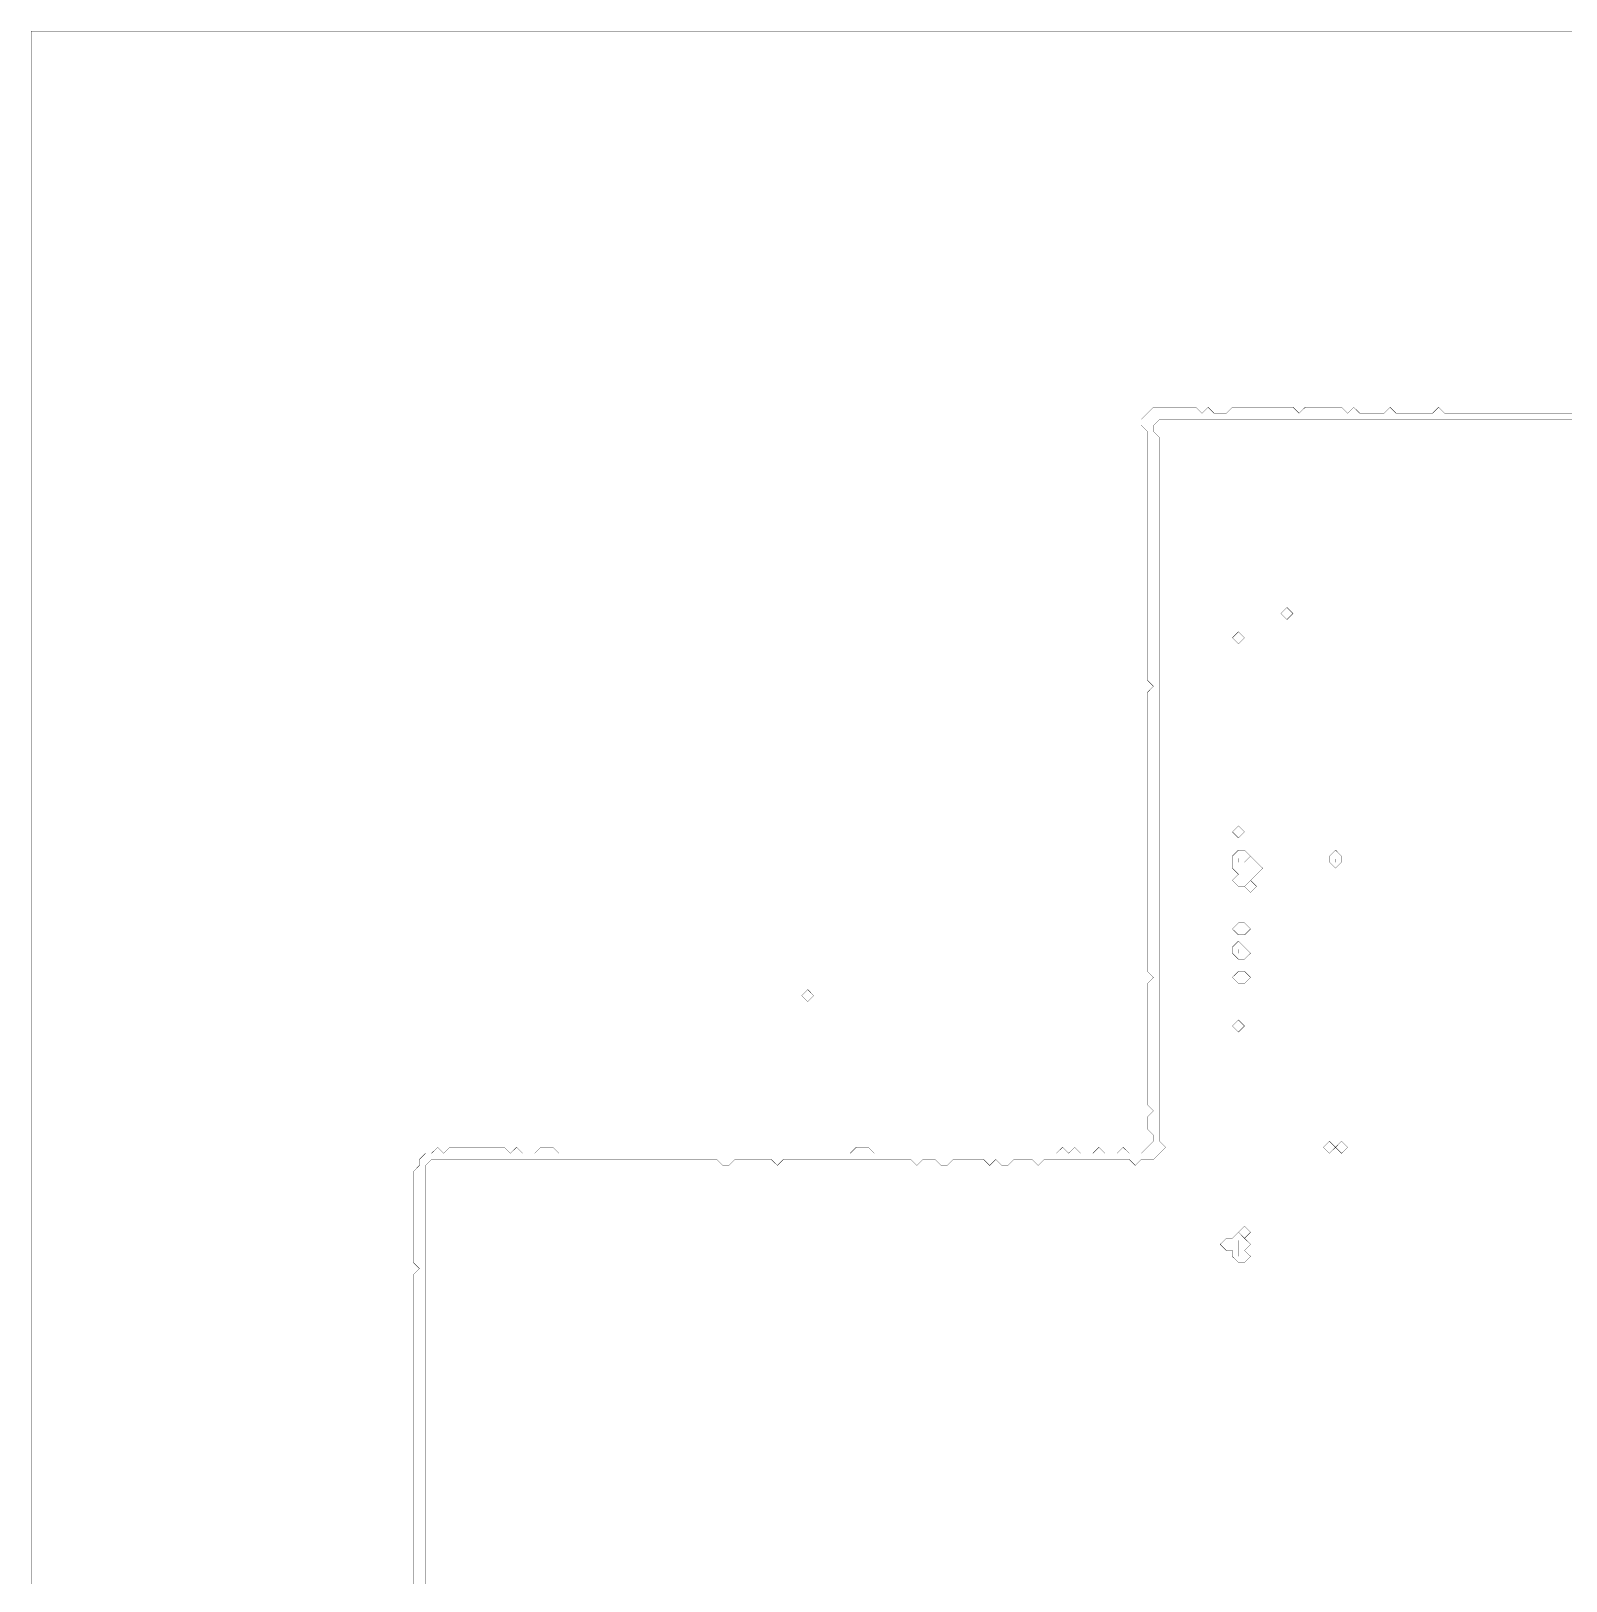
# Model space of a CAD drawing. Header units: metres. Extents: x 0 to 4929, y -4929 to 0.
# Drawn here: x 0 to 2440, y -2464 to 0 of the extents above; entities that cross this region are included whole.
import ezdxf

# ---------------------------------------------------------------- set-up
doc = ezdxf.new("R2010")
doc.units = ezdxf.units.M
for name, color, linetype in [('conductor', 1, 'Continuous'), ('dielectric', 8, 'Continuous'), ('substrate', 5, 'Continuous')]:
    doc.layers.add(name, color=color, linetype=linetype)

msp = doc.modelspace()

# ---------------------------------------------------------------- linework, layer by layer
at = {"layer": 'conductor', "const_width": 0.5}
msp.add_lwpolyline([(2449.7, -617.2), (2440.1, -617.2), (2430.4, -617.2), (2420.8, -617.2), (2411.1, -617.2), (2401.5, -617.2), (2391.8, -617.2), (2382.2, -617.2), (2372.6, -617.2), (2362.9, -617.2), (2353.3, -617.2), (2343.6, -617.2), (2334, -617.2), (2324.3, -617.2), (2314.7, -617.2), (2305, -617.2), (2295.4, -617.2), (2285.8, -617.2), (2276.1, -617.2), (2266.5, -617.2), (2256.8, -617.2), (2247.2, -617.2), (2237.5, -617.2), (2227.9, -617.2), (2218.2, -617.2), (2208.6, -617.2), (2199, -617.2), (2189.3, -617.2), (2179.7, -617.2), (2170, -617.2), (2160.4, -617.2), (2150.7, -617.2), (2141.1, -617.2), (2131.4, -617.2), (2121.8, -617.2), (2112.2, -617.2), (2102.5, -617.2), (2092.9, -617.2), (2083.2, -617.2), (2073.6, -617.2), (2063.9, -617.2), (2054.3, -617.2), (2044.6, -617.2), (2035, -617.2), (2025.4, -617.2), (2015.7, -617.2), (2006.1, -617.2), (1996.4, -617.2), (1986.8, -617.2), (1977.1, -617.2), (1967.5, -617.2), (1957.8, -617.2), (1948.2, -617.2), (1938.6, -617.2), (1928.9, -617.2), (1919.3, -617.2), (1909.6, -617.2), (1900, -617.2), (1890.3, -617.2), (1880.7, -617.2), (1871, -617.2), (1861.4, -617.2), (1851.8, -617.2), (1842.1, -617.2), (1832.5, -617.2), (1822.8, -617.2), (1813.2, -617.2), (1803.5, -617.2), (1793.9, -617.2), (1784.2, -626.9), (1784.2, -636.5), (1793.9, -646.2), (1793.9, -655.8), (1793.9, -665.5), (1793.9, -675.1), (1793.9, -684.8), (1793.9, -694.4), (1793.9, -704.1), (1793.9, -713.7), (1793.9, -723.3), (1793.9, -733), (1793.9, -742.6), (1793.9, -752.3), (1793.9, -761.9), (1793.9, -771.6), (1793.9, -781.2), (1793.9, -790.9), (1793.9, -800.5), (1793.9, -810.1), (1793.9, -819.8), (1793.9, -829.4), (1793.9, -839.1), (1793.9, -848.7), (1793.9, -858.4), (1793.9, -868), (1793.9, -877.7), (1793.9, -887.3), (1793.9, -896.9), (1793.9, -906.6), (1793.9, -916.2), (1793.9, -925.9), (1793.9, -935.5), (1793.9, -945.2), (1793.9, -954.8), (1793.9, -964.5), (1793.9, -974.1), (1793.9, -983.7), (1793.9, -993.4), (1793.9, -1003), (1793.9, -1012.7), (1793.9, -1022.3), (1793.9, -1032), (1793.9, -1041.6), (1793.9, -1051.3), (1793.9, -1060.9), (1793.9, -1070.5), (1793.9, -1080.2), (1793.9, -1089.8), (1793.9, -1099.5), (1793.9, -1109.1), (1793.9, -1118.8), (1793.9, -1128.4), (1793.9, -1138.1), (1793.9, -1147.7), (1793.9, -1157.3), (1793.9, -1167), (1793.9, -1176.6), (1793.9, -1186.3), (1793.9, -1195.9), (1793.9, -1205.6), (1793.9, -1215.2), (1793.9, -1224.9), (1793.9, -1234.5), (1793.9, -1244.1), (1793.9, -1253.8), (1793.9, -1263.4), (1793.9, -1273.1), (1793.9, -1282.7), (1793.9, -1292.4), (1793.9, -1302), (1793.9, -1311.7), (1793.9, -1321.3), (1793.9, -1330.9), (1793.9, -1340.6), (1793.9, -1350.2), (1793.9, -1359.9), (1793.9, -1369.5), (1793.9, -1379.2), (1793.9, -1388.8), (1793.9, -1398.5), (1793.9, -1408.1), (1793.9, -1417.7), (1793.9, -1427.4), (1793.9, -1437), (1793.9, -1446.7), (1793.9, -1456.3), (1793.9, -1466), (1793.9, -1475.6), (1793.9, -1485.3), (1793.9, -1494.9), (1793.9, -1504.5), (1793.9, -1514.2), (1793.9, -1523.8), (1793.9, -1533.5), (1793.9, -1543.1), (1793.9, -1552.8), (1793.9, -1562.4), (1793.9, -1572.1), (1793.9, -1581.7), (1793.9, -1591.3), (1793.9, -1601), (1793.9, -1610.6), (1793.9, -1620.3), (1793.9, -1629.9), (1793.9, -1639.6), (1793.9, -1649.2), (1793.9, -1658.9), (1793.9, -1668.5), (1793.9, -1678.1), (1793.9, -1687.8), (1793.9, -1697.4), (1793.9, -1707.1), (1793.9, -1716.7), (1793.9, -1726.4), (1793.9, -1736), (1793.9, -1745.7), (1793.9, -1755.3), (1793.9, -1764.9), (1803.5, -1774.6), (1793.9, -1784.2), (1784.2, -1793.9), (1774.6, -1793.9), (1764.9, -1793.9), (1755.3, -1803.5), (1745.7, -1793.9), (1736, -1793.9), (1726.4, -1793.9), (1716.7, -1793.9), (1707.1, -1793.9), (1697.4, -1793.9), (1687.8, -1793.9), (1678.1, -1793.9), (1668.5, -1793.9), (1658.9, -1793.9), (1649.2, -1793.9), (1639.6, -1793.9), (1629.9, -1793.9), (1620.3, -1793.9), (1610.6, -1793.9), (1601, -1803.5), (1591.3, -1793.9), (1581.7, -1793.9), (1572.1, -1793.9), (1562.4, -1793.9), (1552.8, -1803.5), (1543.1, -1803.5), (1533.5, -1793.9), (1523.8, -1803.5), (1514.2, -1793.9), (1504.5, -1793.9), (1494.9, -1793.9), (1485.3, -1793.9), (1475.6, -1793.9), (1466, -1793.9), (1456.3, -1803.5), (1446.7, -1803.5), (1437, -1793.9), (1427.4, -1793.9), (1417.7, -1793.9), (1408.1, -1803.5), (1398.5, -1793.9), (1388.8, -1793.9), (1379.2, -1793.9), (1369.5, -1793.9), (1359.9, -1793.9), (1350.2, -1793.9), (1340.6, -1793.9), (1330.9, -1793.9), (1321.3, -1793.9), (1311.7, -1793.9), (1302, -1793.9), (1292.4, -1793.9), (1282.7, -1793.9), (1273.1, -1793.9), (1263.4, -1793.9), (1253.8, -1793.9), (1244.1, -1793.9), (1234.5, -1793.9), (1224.9, -1793.9), (1215.2, -1793.9), (1205.6, -1793.9), (1195.9, -1793.9), (1186.3, -1803.5), (1176.6, -1793.9), (1167, -1793.9), (1157.3, -1793.9), (1147.7, -1793.9), (1138.1, -1793.9), (1128.4, -1793.9), (1118.8, -1793.9), (1109.1, -1803.5), (1099.5, -1803.5), (1089.8, -1793.9), (1080.2, -1793.9), (1070.5, -1793.9), (1060.9, -1793.9), (1051.3, -1793.9), (1041.6, -1793.9), (1032, -1793.9), (1022.3, -1793.9), (1012.7, -1793.9), (1003, -1793.9), (993.4, -1793.9), (983.7, -1793.9), (974.1, -1793.9), (964.5, -1793.9), (954.8, -1793.9), (945.2, -1793.9), (935.5, -1793.9), (925.9, -1793.9), (916.2, -1793.9), (906.6, -1793.9), (896.9, -1793.9), (887.3, -1793.9), (877.7, -1793.9), (868, -1793.9), (858.4, -1793.9), (848.7, -1793.9), (839.1, -1793.9), (829.4, -1793.9), (819.8, -1793.9), (810.1, -1793.9), (800.5, -1793.9), (790.9, -1793.9), (781.2, -1793.9), (771.6, -1793.9), (761.9, -1793.9), (752.3, -1793.9), (742.6, -1793.9), (733, -1793.9), (723.3, -1793.9), (713.7, -1793.9), (704.1, -1793.9), (694.4, -1793.9), (684.8, -1793.9), (675.1, -1793.9), (665.5, -1793.9), (655.8, -1793.9), (646.2, -1793.9), (636.5, -1793.9), (626.9, -1803.5), (626.9, -1813.2), (626.9, -1822.8), (626.9, -1832.5), (626.9, -1842.1), (626.9, -1851.8), (626.9, -1861.4), (626.9, -1871), (626.9, -1880.7), (626.9, -1890.3), (626.9, -1900), (626.9, -1909.6), (626.9, -1919.3), (626.9, -1928.9), (626.9, -1938.6), (626.9, -1948.2), (626.9, -1957.8), (626.9, -1967.5), (626.9, -1977.1), (626.9, -1986.8), (626.9, -1996.4), (626.9, -2006.1), (626.9, -2015.7), (626.9, -2025.4), (626.9, -2035), (626.9, -2044.6), (626.9, -2054.3), (626.9, -2063.9), (626.9, -2073.6), (626.9, -2083.2), (626.9, -2092.9), (626.9, -2102.5), (626.9, -2112.2), (626.9, -2121.8), (626.9, -2131.4), (626.9, -2141.1), (626.9, -2150.7), (626.9, -2160.4), (626.9, -2170), (626.9, -2179.7), (626.9, -2189.3), (626.9, -2199), (626.9, -2208.6), (626.9, -2218.2), (626.9, -2227.9), (626.9, -2237.5), (626.9, -2247.2), (626.9, -2256.8), (626.9, -2266.5), (626.9, -2276.1), (626.9, -2285.8), (626.9, -2295.4), (626.9, -2305), (626.9, -2314.7), (626.9, -2324.3), (626.9, -2334), (626.9, -2343.6), (626.9, -2353.3), (626.9, -2362.9), (626.9, -2372.6), (626.9, -2382.2), (626.9, -2391.8), (626.9, -2401.5), (626.9, -2411.1), (626.9, -2420.8), (626.9, -2430.4), (626.9, -2440.1), (626.9, -2449.7), (626.9, -2459.4), (626.9, -2469)], dxfattribs=at)
for points in [[(1986.8, -925.9), (1996.4, -916.2), (2006.1, -925.9), (1996.4, -935.5)], [(1909.6, -964.5), (1919.3, -954.8), (1928.9, -964.5), (1919.3, -974.1)], [(1909.6, -1273.1), (1919.3, -1263.4), (1928.9, -1273.1), (1919.3, -1282.7)], [(1909.6, -1311.7), (1919.3, -1302), (1928.9, -1302), (1938.6, -1311.7), (1928.9, -1321.3), (1938.6, -1311.7), (1948.2, -1321.3), (1957.8, -1330.9), (1948.2, -1340.6), (1938.6, -1350.2), (1928.9, -1359.9), (1919.3, -1359.9), (1909.6, -1350.2), (1919.3, -1340.6), (1909.6, -1330.9), (1909.6, -1321.3)], [(2063.9, -1311.7), (2073.6, -1302), (2083.2, -1311.7), (2083.2, -1321.3), (2073.6, -1330.9), (2063.9, -1321.3)], [(1928.9, -1359.9), (1938.6, -1350.2), (1948.2, -1359.9), (1938.6, -1369.5)], [(1909.6, -1427.4), (1919.3, -1417.7), (1928.9, -1417.7), (1938.6, -1427.4), (1928.9, -1437), (1919.3, -1437)], [(1909.6, -1456.3), (1919.3, -1446.7), (1928.9, -1456.3), (1938.6, -1466), (1928.9, -1475.6), (1919.3, -1475.6), (1909.6, -1466)], [(1909.6, -1504.5), (1919.3, -1494.9), (1928.9, -1494.9), (1938.6, -1504.5), (1928.9, -1514.2), (1919.3, -1514.2)], [(1909.6, -1581.7), (1919.3, -1572.1), (1928.9, -1581.7), (1919.3, -1591.3)], [(2054.3, -1774.6), (2063.9, -1764.9), (2073.6, -1774.6), (2063.9, -1784.2)], [(2073.6, -1774.6), (2083.2, -1764.9), (2092.9, -1774.6), (2083.2, -1784.2)], [(1909.6, -1919.3), (1919.3, -1909.6), (1928.9, -1919.3), (1938.6, -1928.9), (1928.9, -1938.6), (1938.6, -1948.2), (1928.9, -1957.8), (1919.3, -1957.8), (1909.6, -1948.2), (1909.6, -1938.6), (1900, -1938.6), (1890.3, -1928.9), (1900, -1919.3)], [(1919.3, -1909.6), (1928.9, -1900), (1938.6, -1909.6), (1928.9, -1919.3)]]:
    msp.add_lwpolyline(points, close=True, dxfattribs=at)
at = {"layer": 'dielectric', "const_width": 0.5}
for points in [[(2266.5, -135)], [(1234.5, -1543.1)], [(327.9, -1900)]]:
    msp.add_lwpolyline(points, close=True, dxfattribs=at)
at = {"layer": 'substrate', "const_width": 0.5}
for points in [[(2449.7, 0), (2440.1, 0), (2430.4, 0), (2420.8, 0), (2411.1, 0), (2401.5, 0), (2391.8, 0), (2382.2, 0), (2372.6, 0), (2362.9, 0), (2353.3, 0), (2343.6, 0), (2334, 0), (2324.3, 0), (2314.7, 0), (2305, 0), (2295.4, 0), (2285.8, 0), (2276.1, 0), (2266.5, 0), (2256.8, 0), (2247.2, 0), (2237.5, 0), (2227.9, 0), (2218.2, 0), (2208.6, 0), (2199, 0), (2189.3, 0), (2179.7, 0), (2170, 0), (2160.4, 0), (2150.7, 0), (2141.1, 0), (2131.4, 0), (2121.8, 0), (2112.2, 0), (2102.5, 0), (2092.9, 0), (2083.2, 0), (2073.6, 0), (2063.9, 0), (2054.3, 0), (2044.6, 0), (2035, 0), (2025.4, 0), (2015.7, 0), (2006.1, 0), (1996.4, 0), (1986.8, 0), (1977.1, 0), (1967.5, 0), (1957.8, 0), (1948.2, 0), (1938.6, 0), (1928.9, 0), (1919.3, 0), (1909.6, 0), (1900, 0), (1890.3, 0), (1880.7, 0), (1871, 0), (1861.4, 0), (1851.8, 0), (1842.1, 0), (1832.5, 0), (1822.8, 0), (1813.2, 0), (1803.5, 0), (1793.9, 0), (1784.2, 0), (1774.6, 0), (1764.9, 0), (1755.3, 0), (1745.7, 0), (1736, 0), (1726.4, 0), (1716.7, 0), (1707.1, 0), (1697.4, 0), (1687.8, 0), (1678.1, 0), (1668.5, 0), (1658.9, 0), (1649.2, 0), (1639.6, 0), (1629.9, 0), (1620.3, 0), (1610.6, 0), (1601, 0), (1591.3, 0), (1581.7, 0), (1572.1, 0), (1562.4, 0), (1552.8, 0), (1543.1, 0), (1533.5, 0), (1523.8, 0), (1514.2, 0), (1504.5, 0), (1494.9, 0), (1485.3, 0), (1475.6, 0), (1466, 0), (1456.3, 0), (1446.7, 0), (1437, 0), (1427.4, 0), (1417.7, 0), (1408.1, 0), (1398.5, 0), (1388.8, 0), (1379.2, 0), (1369.5, 0), (1359.9, 0), (1350.2, 0), (1340.6, 0), (1330.9, 0), (1321.3, 0), (1311.7, 0), (1302, 0), (1292.4, 0), (1282.7, 0), (1273.1, 0), (1263.4, 0), (1253.8, 0), (1244.1, 0), (1234.5, 0), (1224.9, 0), (1215.2, 0), (1205.6, 0), (1195.9, 0), (1186.3, 0), (1176.6, 0), (1167, 0), (1157.3, 0), (1147.7, 0), (1138.1, 0), (1128.4, 0), (1118.8, 0), (1109.1, 0), (1099.5, 0), (1089.8, 0), (1080.2, 0), (1070.5, 0), (1060.9, 0), (1051.3, 0), (1041.6, 0), (1032, 0), (1022.3, 0), (1012.7, 0), (1003, 0), (993.4, 0), (983.7, 0), (974.1, 0), (964.5, 0), (954.8, 0), (945.2, 0), (935.5, 0), (925.9, 0), (916.2, 0), (906.6, 0), (896.9, 0), (887.3, 0), (877.7, 0), (868, 0), (858.4, 0), (848.7, 0), (839.1, 0), (829.4, 0), (819.8, 0), (810.1, 0), (800.5, 0), (790.9, 0), (781.2, 0), (771.6, 0), (761.9, 0), (752.3, 0), (742.6, 0), (733, 0), (723.3, 0), (713.7, 0), (704.1, 0), (694.4, 0), (684.8, 0), (675.1, 0), (665.5, 0), (655.8, 0), (646.2, 0), (636.5, 0), (626.9, 0), (617.2, 0), (607.6, 0), (598, 0), (588.3, 0), (578.7, 0), (569, 0), (559.4, 0), (549.7, 0), (540.1, 0), (530.4, 0), (520.8, 0), (511.2, 0), (501.5, 0), (491.9, 0), (482.2, 0), (472.6, 0), (462.9, 0), (453.3, 0), (443.6, 0), (434, 0), (424.4, 0), (414.7, 0), (405.1, 0), (395.4, 0), (385.8, 0), (376.1, 0), (366.5, 0), (356.8, 0), (347.2, 0), (337.6, 0), (327.9, 0), (318.3, 0), (308.6, 0), (299, 0), (289.3, 0), (279.7, 0), (270, 0), (260.4, 0), (250.8, 0), (241.1, 0), (231.5, 0), (221.8, 0), (212.2, 0), (202.5, 0), (192.9, 0), (183.2, 0), (173.6, 0), (164, 0), (154.3, 0), (144.7, 0), (135, 0), (125.4, 0), (115.7, 0), (106.1, 0), (96.4, 0), (86.8, 0), (77.2, 0), (67.5, 0), (57.9, 0), (48.2, 0), (38.6, 0), (28.9, 0), (19.3, 0), (9.6, 0), (0, 0), (0, -9.6), (0, -19.3), (0, -28.9), (0, -38.6), (0, -48.2), (0, -57.9), (0, -67.5), (0, -77.2), (0, -86.8), (0, -96.4), (0, -106.1), (0, -115.7), (0, -125.4), (0, -135), (0, -144.7), (0, -154.3), (0, -164), (0, -173.6), (0, -183.2), (0, -192.9), (0, -202.5), (0, -212.2), (0, -221.8), (0, -231.5), (0, -241.1), (0, -250.8), (0, -260.4), (0, -270), (0, -279.7), (0, -289.3), (0, -299), (0, -308.6), (0, -318.3), (0, -327.9), (0, -337.6), (0, -347.2), (0, -356.8), (0, -366.5), (0, -376.1), (0, -385.8), (0, -395.4), (0, -405.1), (0, -414.7), (0, -424.4), (0, -434), (0, -443.6), (0, -453.3), (0, -462.9), (0, -472.6), (0, -482.2), (0, -491.9), (0, -501.5), (0, -511.2), (0, -520.8), (0, -530.4), (0, -540.1), (0, -549.7), (0, -559.4), (0, -569), (0, -578.7), (0, -588.3), (0, -598), (0, -607.6), (0, -617.2), (0, -626.9), (0, -636.5), (0, -646.2), (0, -655.8), (0, -665.5), (0, -675.1), (0, -684.8), (0, -694.4), (0, -704.1), (0, -713.7), (0, -723.3), (0, -733), (0, -742.6), (0, -752.3), (0, -761.9), (0, -771.6), (0, -781.2), (0, -790.9), (0, -800.5), (0, -810.1), (0, -819.8), (0, -829.4), (0, -839.1), (0, -848.7), (0, -858.4), (0, -868), (0, -877.7), (0, -887.3), (0, -896.9), (0, -906.6), (0, -916.2), (0, -925.9), (0, -935.5), (0, -945.2), (0, -954.8), (0, -964.5), (0, -974.1), (0, -983.7), (0, -993.4), (0, -1003), (0, -1012.7), (0, -1022.3), (0, -1032), (0, -1041.6), (0, -1051.3), (0, -1060.9), (0, -1070.5), (0, -1080.2), (0, -1089.8), (0, -1099.5), (0, -1109.1), (0, -1118.8), (0, -1128.4), (0, -1138.1), (0, -1147.7), (0, -1157.3), (0, -1167), (0, -1176.6), (0, -1186.3), (0, -1195.9), (0, -1205.6), (0, -1215.2), (0, -1224.9), (0, -1234.5), (0, -1244.1), (0, -1253.8), (0, -1263.4), (0, -1273.1), (0, -1282.7), (0, -1292.4), (0, -1302), (0, -1311.7), (0, -1321.3), (0, -1330.9), (0, -1340.6), (0, -1350.2), (0, -1359.9), (0, -1369.5), (0, -1379.2), (0, -1388.8), (0, -1398.5), (0, -1408.1), (0, -1417.7), (0, -1427.4), (0, -1437), (0, -1446.7), (0, -1456.3), (0, -1466), (0, -1475.6), (0, -1485.3), (0, -1494.9), (0, -1504.5), (0, -1514.2), (0, -1523.8), (0, -1533.5), (0, -1543.1), (0, -1552.8), (0, -1562.4), (0, -1572.1), (0, -1581.7), (0, -1591.3), (0, -1601), (0, -1610.6), (0, -1620.3), (0, -1629.9), (0, -1639.6), (0, -1649.2), (0, -1658.9), (0, -1668.5), (0, -1678.1), (0, -1687.8), (0, -1697.4), (0, -1707.1), (0, -1716.7), (0, -1726.4), (0, -1736), (0, -1745.7), (0, -1755.3), (0, -1764.9), (0, -1774.6), (0, -1784.2), (0, -1793.9), (0, -1803.5), (0, -1813.2), (0, -1822.8), (0, -1832.5), (0, -1842.1), (0, -1851.8), (0, -1861.4), (0, -1871), (0, -1880.7), (0, -1890.3), (0, -1900), (0, -1909.6), (0, -1919.3), (0, -1928.9), (0, -1938.6), (0, -1948.2), (0, -1957.8), (0, -1967.5), (0, -1977.1), (0, -1986.8), (0, -1996.4), (0, -2006.1), (0, -2015.7), (0, -2025.4), (0, -2035), (0, -2044.6), (0, -2054.3), (0, -2063.9), (0, -2073.6), (0, -2083.2), (0, -2092.9), (0, -2102.5), (0, -2112.2), (0, -2121.8), (0, -2131.4), (0, -2141.1), (0, -2150.7), (0, -2160.4), (0, -2170), (0, -2179.7), (0, -2189.3), (0, -2199), (0, -2208.6), (0, -2218.2), (0, -2227.9), (0, -2237.5), (0, -2247.2), (0, -2256.8), (0, -2266.5), (0, -2276.1), (0, -2285.8), (0, -2295.4), (0, -2305), (0, -2314.7), (0, -2324.3), (0, -2334), (0, -2343.6), (0, -2353.3), (0, -2362.9), (0, -2372.6), (0, -2382.2), (0, -2391.8), (0, -2401.5), (0, -2411.1), (0, -2420.8), (0, -2430.4), (0, -2440.1), (0, -2449.7), (0, -2459.4), (0, -2469)], [(607.6, -2469), (607.6, -2459.4), (607.6, -2449.7), (607.6, -2440.1), (607.6, -2430.4), (607.6, -2420.8), (607.6, -2411.1), (607.6, -2401.5), (607.6, -2391.8), (607.6, -2382.2), (607.6, -2372.6), (607.6, -2362.9), (607.6, -2353.3), (607.6, -2343.6), (607.6, -2334), (607.6, -2324.3), (607.6, -2314.7), (607.6, -2305), (607.6, -2295.4), (607.6, -2285.8), (607.6, -2276.1), (607.6, -2266.5), (607.6, -2256.8), (607.6, -2247.2), (607.6, -2237.5), (607.6, -2227.9), (607.6, -2218.2), (607.6, -2208.6), (607.6, -2199), (607.6, -2189.3), (607.6, -2179.7), (607.6, -2170), (607.6, -2160.4), (607.6, -2150.7), (607.6, -2141.1), (607.6, -2131.4), (607.6, -2121.8), (607.6, -2112.2), (607.6, -2102.5), (607.6, -2092.9), (607.6, -2083.2), (607.6, -2073.6), (607.6, -2063.9), (607.6, -2054.3), (607.6, -2044.6), (607.6, -2035), (607.6, -2025.4), (607.6, -2015.7), (607.6, -2006.1), (607.6, -1996.4), (607.6, -1986.8), (607.6, -1977.1), (617.2, -1967.5), (607.6, -1957.8), (607.6, -1948.2), (607.6, -1938.6), (607.6, -1928.9), (607.6, -1919.3), (607.6, -1909.6), (607.6, -1900), (607.6, -1890.3), (607.6, -1880.7), (607.6, -1871), (607.6, -1861.4), (607.6, -1851.8), (607.6, -1842.1), (607.6, -1832.5), (607.6, -1822.8), (607.6, -1813.2), (617.2, -1803.5), (617.2, -1793.9), (626.9, -1784.2), (636.5, -1784.2), (646.2, -1774.6), (655.8, -1784.2), (665.5, -1774.6), (675.1, -1774.6), (684.8, -1774.6), (694.4, -1774.6), (704.1, -1774.6), (713.7, -1774.6), (723.3, -1774.6), (733, -1774.6), (742.6, -1774.6), (752.3, -1774.6), (761.9, -1784.2), (771.6, -1774.6), (781.2, -1784.2), (790.9, -1784.2), (800.5, -1784.2), (810.1, -1774.6), (819.8, -1774.6), (829.4, -1774.6), (839.1, -1784.2), (848.7, -1784.2), (858.4, -1784.2), (868, -1784.2), (877.7, -1784.2), (887.3, -1784.2), (896.9, -1784.2), (906.6, -1784.2), (916.2, -1784.2), (925.9, -1784.2), (935.5, -1784.2), (945.2, -1784.2), (954.8, -1784.2), (964.5, -1784.2), (974.1, -1784.2), (983.7, -1784.2), (993.4, -1784.2), (1003, -1784.2), (1012.7, -1784.2), (1022.3, -1784.2), (1032, -1784.2), (1041.6, -1784.2), (1051.3, -1784.2), (1060.9, -1784.2), (1070.5, -1784.2), (1080.2, -1784.2), (1089.8, -1784.2), (1099.5, -1784.2), (1109.1, -1784.2), (1118.8, -1784.2), (1128.4, -1784.2), (1138.1, -1784.2), (1147.7, -1784.2), (1157.3, -1784.2), (1167, -1784.2), (1176.6, -1784.2), (1186.3, -1784.2), (1195.9, -1784.2), (1205.6, -1784.2), (1215.2, -1784.2), (1224.9, -1784.2), (1234.5, -1784.2), (1244.1, -1784.2), (1253.8, -1784.2), (1263.4, -1784.2), (1273.1, -1784.2), (1282.7, -1784.2), (1292.4, -1784.2), (1302, -1784.2), (1311.7, -1774.6), (1321.3, -1774.6), (1330.9, -1774.6), (1340.6, -1784.2), (1350.2, -1784.2), (1359.9, -1784.2), (1369.5, -1784.2), (1379.2, -1784.2), (1388.8, -1784.2), (1398.5, -1784.2), (1408.1, -1784.2), (1417.7, -1784.2), (1427.4, -1784.2), (1437, -1784.2), (1446.7, -1784.2), (1456.3, -1784.2), (1466, -1784.2), (1475.6, -1784.2), (1485.3, -1784.2), (1494.9, -1784.2), (1504.5, -1784.2), (1514.2, -1784.2), (1523.8, -1784.2), (1533.5, -1784.2), (1543.1, -1784.2), (1552.8, -1784.2), (1562.4, -1784.2), (1572.1, -1784.2), (1581.7, -1784.2), (1591.3, -1784.2), (1601, -1784.2), (1610.6, -1784.2), (1620.3, -1784.2), (1629.9, -1784.2), (1639.6, -1774.6), (1649.2, -1784.2), (1658.9, -1774.6), (1668.5, -1784.2), (1678.1, -1784.2), (1687.8, -1784.2), (1697.4, -1774.6), (1707.1, -1784.2), (1716.7, -1784.2), (1726.4, -1784.2), (1736, -1774.6), (1745.7, -1784.2), (1755.3, -1784.2), (1764.9, -1784.2), (1774.6, -1774.6), (1784.2, -1764.9), (1784.2, -1755.3), (1774.6, -1745.7), (1774.6, -1736), (1774.6, -1726.4), (1784.2, -1716.7), (1774.6, -1707.1), (1774.6, -1697.4), (1774.6, -1687.8), (1774.6, -1678.1), (1774.6, -1668.5), (1774.6, -1658.9), (1774.6, -1649.2), (1774.6, -1639.6), (1774.6, -1629.9), (1774.6, -1620.3), (1774.6, -1610.6), (1774.6, -1601), (1774.6, -1591.3), (1774.6, -1581.7), (1774.6, -1572.1), (1774.6, -1562.4), (1774.6, -1552.8), (1774.6, -1543.1), (1774.6, -1533.5), (1774.6, -1523.8), (1774.6, -1514.2), (1784.2, -1504.5), (1774.6, -1494.9), (1774.6, -1485.3), (1774.6, -1475.6), (1774.6, -1466), (1774.6, -1456.3), (1774.6, -1446.7), (1774.6, -1437), (1774.6, -1427.4), (1774.6, -1417.7), (1774.6, -1408.1), (1774.6, -1398.5), (1774.6, -1388.8), (1774.6, -1379.2), (1774.6, -1369.5), (1774.6, -1359.9), (1774.6, -1350.2), (1774.6, -1340.6), (1774.6, -1330.9), (1774.6, -1321.3), (1774.6, -1311.7), (1774.6, -1302), (1774.6, -1292.4), (1774.6, -1282.7), (1774.6, -1273.1), (1774.6, -1263.4), (1774.6, -1253.8), (1774.6, -1244.1), (1774.6, -1234.5), (1774.6, -1224.9), (1774.6, -1215.2), (1774.6, -1205.6), (1774.6, -1195.9), (1774.6, -1186.3), (1774.6, -1176.6), (1774.6, -1167), (1774.6, -1157.3), (1774.6, -1147.7), (1774.6, -1138.1), (1774.6, -1128.4), (1774.6, -1118.8), (1774.6, -1109.1), (1774.6, -1099.5), (1774.6, -1089.8), (1774.6, -1080.2), (1774.6, -1070.5), (1774.6, -1060.9), (1774.6, -1051.3), (1784.2, -1041.6), (1774.6, -1032), (1774.6, -1022.3), (1774.6, -1012.7), (1774.6, -1003), (1774.6, -993.4), (1774.6, -983.7), (1774.6, -974.1), (1774.6, -964.5), (1774.6, -954.8), (1774.6, -945.2), (1774.6, -935.5), (1774.6, -925.9), (1774.6, -916.2), (1774.6, -906.6), (1774.6, -896.9), (1774.6, -887.3), (1774.6, -877.7), (1774.6, -868), (1774.6, -858.4), (1774.6, -848.7), (1774.6, -839.1), (1774.6, -829.4), (1774.6, -819.8), (1774.6, -810.1), (1774.6, -800.5), (1774.6, -790.9), (1774.6, -781.2), (1774.6, -771.6), (1774.6, -761.9), (1774.6, -752.3), (1774.6, -742.6), (1774.6, -733), (1774.6, -723.3), (1774.6, -713.7), (1774.6, -704.1), (1774.6, -694.4), (1774.6, -684.8), (1774.6, -675.1), (1774.6, -665.5), (1774.6, -655.8), (1774.6, -646.2), (1774.6, -636.5), (1764.9, -626.9), (1764.9, -617.2), (1774.6, -607.6), (1784.2, -598), (1793.9, -598), (1803.5, -598), (1813.2, -598), (1822.8, -598), (1832.5, -598), (1842.1, -598), (1851.8, -598), (1861.4, -607.6), (1871, -598), (1880.7, -607.6), (1890.3, -607.6), (1900, -607.6), (1909.6, -598), (1919.3, -598), (1928.9, -598), (1938.6, -598), (1948.2, -598), (1957.8, -598), (1967.5, -598), (1977.1, -598), (1986.8, -598), (1996.4, -598), (2006.1, -598), (2015.7, -607.6), (2025.4, -598), (2035, -598), (2044.6, -598), (2054.3, -598), (2063.9, -598), (2073.6, -598), (2083.2, -598), (2092.9, -607.6), (2102.5, -598), (2112.2, -607.6), (2121.8, -607.6), (2131.4, -607.6), (2141.1, -607.6), (2150.7, -607.6), (2160.4, -598), (2170, -607.6), (2179.7, -607.6), (2189.3, -607.6), (2199, -607.6), (2208.6, -607.6), (2218.2, -607.6), (2227.9, -607.6), (2237.5, -598), (2247.2, -607.6), (2256.8, -607.6), (2266.5, -607.6), (2276.1, -607.6), (2285.8, -607.6), (2295.4, -607.6), (2305, -607.6), (2314.7, -607.6), (2324.3, -607.6), (2334, -607.6), (2343.6, -607.6), (2353.3, -607.6), (2362.9, -607.6), (2372.6, -607.6), (2382.2, -607.6), (2391.8, -607.6), (2401.5, -607.6), (2411.1, -607.6), (2420.8, -607.6), (2430.4, -607.6), (2440.1, -607.6), (2449.7, -607.6)]]:
    msp.add_lwpolyline(points, dxfattribs=at)
for points in [[(1996.4, -925.9)], [(1919.3, -964.5)], [(1919.3, -1273.1)], [(1919.3, -1311.7), (1919.3, -1321.3)], [(1938.6, -1330.9)], [(2073.6, -1311.7), (2073.6, -1321.3)], [(1919.3, -1350.2)], [(1938.6, -1359.9)], [(1919.3, -1427.4)], [(1919.3, -1456.3), (1919.3, -1466)], [(1224.9, -1533.5), (1234.5, -1523.8), (1244.1, -1533.5), (1234.5, -1543.1)], [(1919.3, -1504.5)], [(1919.3, -1581.7)], [(1919.3, -1919.3), (1919.3, -1928.9), (1919.3, -1938.6), (1919.3, -1948.2), (1919.3, -1938.6), (1919.3, -1928.9)]]:
    msp.add_lwpolyline(points, close=True, dxfattribs=at)

doc.saveas('drawing.dxf')
